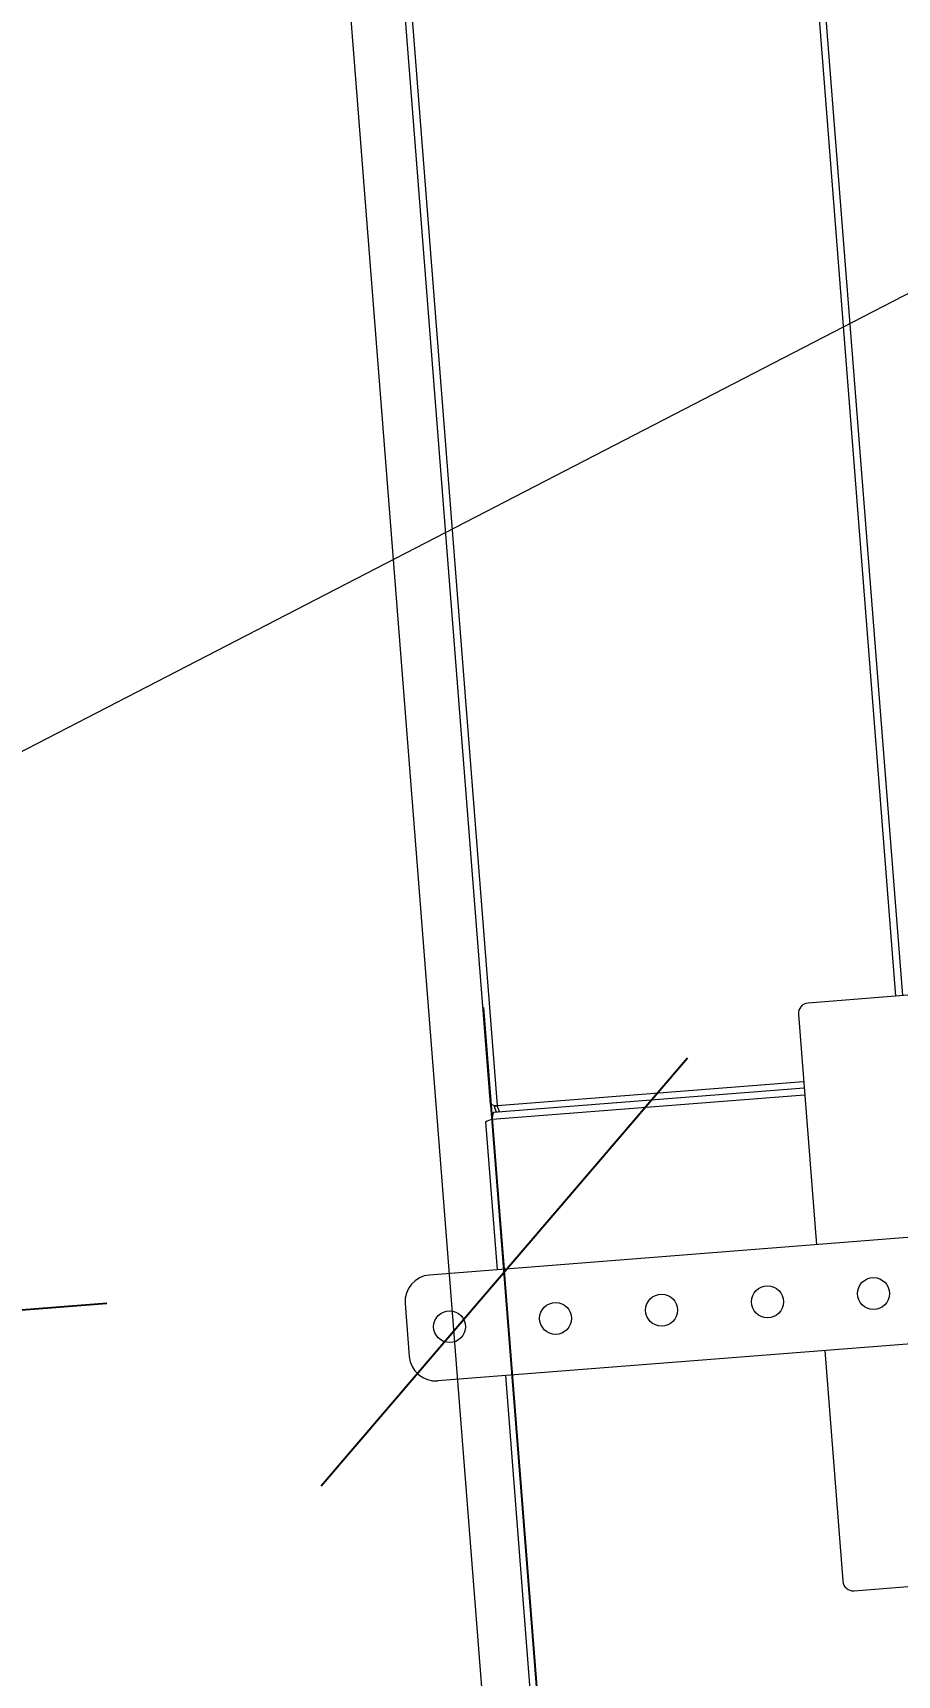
# Model space of a CAD drawing. Header units: millimetres. Extents: x 1954135 to 2038297, y 1349223 to 1397094.
# Drawn here: x 2001489.3 to 2001651.9, y 1381350.8 to 1381660 of the extents above; entities that cross this region are included whole.
import ezdxf

# ---------------------------------------------------------------- set-up
doc = ezdxf.new("R2010")
doc.units = ezdxf.units.MM
doc.header["$MEASUREMENT"] = 0
doc.layers.get('Defpoints').update_dxf_attribs({"lineweight": 0})
for name, color, linetype, lineweight in [('01_Grundriss (Construction)', 7, 'Continuous', 0), ('10_Einrichtung', 7, 'Continuous', 0), ('13_Ladenbau', 94, 'Continuous', 0)]:
    doc.layers.add(name, color=color, linetype=linetype, lineweight=lineweight)
doc.layers.add('02_Unterzug', color=253, linetype='Continuous', lineweight=0, transparency=0.4)
doc.styles.add('Rossmann', font='ARIALN.TTF', dxfattribs={"height": 100})
doc.styles.add('Style-Arial Narrow', font='ARIALN.TTF')
doc.dimstyles.new('Rossmann', dxfattribs={"dimtxt": 100, "dimasz": 75, "dimexe": 50, "dimexo": 0.0625, "dimgap": 50, "dimtad": 1, "dimdec": 3, "dimlfac": 0.001, "dimzin": 3, "dimtxsty": 'Rossmann', "dimcen": 0, "dimadec": 3, "dimazin": 0, "dimtfac": 1, "dimtdec": 0, "dimtofl": 0, "dimtmove": 0, "dimatfit": 1, "dimfxl": 200, "dimfxlon": 1, "dimfrac": 2, "dimtolj": 1, "dimtzin": 3, "dimarcsym": 0})

# ---------------------------------------------------------------- blocks, each defined once
blk = doc.blocks.new('_Oblique-1')
at = {"color": 0, "linetype": 'ByBlock', "lineweight": -2}
blk.add_line((0.5, 0.5), (-0.5, -0.5), dxfattribs=at)
blk = doc.blocks.new('*D1473')
at = {"layer": '13_Ladenbau', "color": 0, "linetype": 'ByBlock', "lineweight": -2, "transparency": 16777216}
for p, q in [((2001593.61, 1381227.25), (2001574.1, 1381476.49)), ((1998427.23, 1380979.42), (1998407.72, 1381228.66))]:
    blk.add_line(p, q, dxfattribs=at)
at = {"layer": '13_Ladenbau', "color": 94, "linetype": 'Continuous', "lineweight": -2, "transparency": 16777216}
blk.add_line((1998486.4, 1381184.66), (2001503.23, 1381420.79), dxfattribs=at)
at = {"layer": 'Defpoints', "color": 0, "linetype": 'Continuous', "lineweight": 0, "transparency": 16777216}
for p in [(2001578, 1381426.64), (2001623.2, 1380849.17), (1998458.06, 1380585.53)]:
    blk.add_point(p, dxfattribs=at)
at = {"layer": '13_Ladenbau', "color": 94, "linetype": 'Continuous', "lineweight": -2, "transparency": 16777216, "xscale": 75, "yscale": 75, "zscale": 75}
for p, rotation in [((2001578, 1381426.64), 4.475374000659015), ((1998411.63, 1381178.81), 184.475374000659)]:
    blk.add_blockref('_Oblique-1', p, dxfattribs=dict(at, rotation=rotation))
at = {"layer": '13_Ladenbau', "color": 0, "linetype": 'Continuous', "lineweight": 0, "transparency": 16777216, "insert": (1999986.22, 1381412.48), "char_height": 100, "attachment_point": 5, "rotation": 4.4754, "style": 'Style-Arial Narrow'}
blk.add_mtext('\\A1;3,176', dxfattribs=at)
blk = doc.blocks.new('*U1539')
at = {"layer": '10_Einrichtung', "lineweight": 0, "flags": 128}
blk.add_lwpolyline([(145.48, -680.62), (145.48, 680.62), (-245.48, 680.62), (-245.48, -680.62)], close=True, dxfattribs=at)
blk = doc.blocks.new('*U1541')
at = {"layer": '02_Unterzug', "color": 7}
for p, q in [((-1654.67, 10.18), (-1654.67, 715.43)), ((-1653.37, 10.18), (-1653.37, 715.08)), ((-1732.37, 689.48), (-1732.37, -4.12)), ((-1731.07, 689.48), (-1731.07, -4.47)), ((-1380.25, 10.18), (-1671.25, 10.18)), ((-1673.25, 8.18), (-1673.25, -35.32)), ((-1673.25, -5.77), (-1731.85, -5.77)), ((-1731.64, -4.37), (-1731.64, -4.57)), ((-1731.64, -4.57), (-1731.06, -4.57)), ((-1731.07, -4.47), (-1673.25, -4.47)), ((-1733.5, -7.42), (-1733.5, -35.32)), ((-1732.2, -7.07), (-1732.2, -35.32)), ((-1673.25, -7.07), (-1732.2, -7.07)), ((-1651.25, -35.32), (-1746.25, -35.32)), ((-1751.25, -40.32), (-1751.25, -50.32)), ((-1651.25, -55.32), (-1746.25, -55.32)), ((-1733.5, -55.32), (-1733.5, -615.12)), ((-1732.2, -55.32), (-1732.2, -615.12)), ((-1673.25, -55.32), (-1673.25, -98.82)), ((-1671.25, -100.82), (-1380.25, -100.82))]:
    blk.add_line(p, q, dxfattribs=at)
at = {"layer": '02_Unterzug', "color": 7, "flags": 128}
blk.add_lwpolyline([(-1731.62, -4.57), (-1731.42, -5.53), (-1731.26, -5.77)], dxfattribs=at)
at = {"layer": '02_Unterzug', "color": 7}
for centre in [(-1743.25, -45.32), (-1723.25, -45.32), (-1703.25, -45.32), (-1683.25, -45.32), (-1663.25, -45.32)]:
    blk.add_circle(centre, 3, dxfattribs=at)
for centre, radius, start, end in [((-1671.25, 8.18), 2, 90, 180), ((-1730.97, -1.54), 2.93, 241.5116, 268.0596), ((-1729.27, -7.17), 2.93, 151.5116, 178.0596), ((-1728.14, -4.37), 2.93, 181.9404, 208.4884), ((-1732.1, -10), 2.93, 91.9404, 118.4884), ((-1746.25, -40.32), 5, 90, 180), ((-1746.25, -50.32), 5, 180, 270), ((-1671.25, -98.82), 2, 180, 270)]:
    blk.add_arc(centre, radius, start, end, dxfattribs=at)
blk = doc.blocks.new('Lübecker Kompakt 2024 rechts lang')
at = {"layer": '10_Einrichtung', "color": 7}
for p, q in [((-1654.67, 25.44), (-1654.67, 730.69)), ((-1653.37, 25.44), (-1653.37, 730.34)), ((-1732.37, 704.74), (-1732.37, 11.14)), ((-1731.07, 704.74), (-1731.07, 10.79)), ((-1380.25, 25.44), (-1671.25, 25.44)), ((-1673.25, 23.44), (-1673.25, -20.06)), ((-1673.25, 9.49), (-1731.85, 9.49)), ((-1731.64, 10.89), (-1731.64, 10.69)), ((-1731.64, 10.69), (-1731.06, 10.69)), ((-1731.07, 10.79), (-1673.25, 10.79)), ((-1733.5, 7.84), (-1733.5, -20.06)), ((-1732.2, 8.19), (-1732.2, -20.06)), ((-1673.25, 8.19), (-1732.2, 8.19)), ((-1651.25, -20.06), (-1746.25, -20.06)), ((-1751.25, -25.06), (-1751.25, -35.06)), ((-1651.25, -40.06), (-1746.25, -40.06)), ((-1733.5, -40.06), (-1733.5, -599.86)), ((-1732.2, -40.06), (-1732.2, -599.86)), ((-1673.25, -40.06), (-1673.25, -83.56)), ((-1671.25, -85.56), (-1380.25, -85.56))]:
    blk.add_line(p, q, dxfattribs=at)
at = {"layer": '10_Einrichtung', "color": 7, "flags": 128}
blk.add_lwpolyline([(-1731.62, 10.69), (-1731.42, 9.73), (-1731.26, 9.49)], dxfattribs=at)
at = {"layer": '10_Einrichtung', "color": 7}
for centre in [(-1743.25, -30.06), (-1723.25, -30.06), (-1703.25, -30.06), (-1683.25, -30.06), (-1663.25, -30.06)]:
    blk.add_circle(centre, 3, dxfattribs=at)
for centre, radius, start, end in [((-1671.25, 23.44), 2, 90, 180), ((-1730.97, 13.72), 2.93, 241.5116, 268.0596), ((-1729.27, 8.09), 2.93, 151.5116, 178.0596), ((-1728.14, 10.89), 2.93, 181.9404, 208.4884), ((-1732.1, 5.26), 2.93, 91.9404, 118.4884), ((-1746.25, -25.06), 5, 90, 180), ((-1746.25, -35.06), 5, 180, 270), ((-1671.25, -83.56), 2, 180, 270)]:
    blk.add_arc(centre, radius, start, end, dxfattribs=at)
blk = doc.blocks.new('reLüko2024l-A')
at = {"layer": '02_Unterzug', "color": 7}
blk.add_blockref('*U1541', (2133.44, -1111.66), dxfattribs=at)
at = {"layer": '10_Einrichtung', "linetype": 'Continuous', "lineweight": 0}
blk.add_blockref('*U1539', (245.48, -1034.65), dxfattribs=at)
at = {"layer": '10_Einrichtung', "linetype": 'Continuous'}
blk.add_blockref('Lübecker Kompakt 2024 rechts lang', (2133.44, -1126.92), dxfattribs=at)

msp = doc.modelspace()

# ---------------------------------------------------------------- linework, layer by layer
at = {"layer": '01_Grundriss (Construction)', "color": 253, "linetype": 'Continuous', "lineweight": 0}
msp.add_line((2010448.2463, 1386160.5564), (1999730.6448, 1380615.8967), dxfattribs=at)

# ---------------------------------------------------------------- block references
at = {"layer": '10_Einrichtung', "color": 5, "linetype": 'Continuous', "lineweight": 13, "rotation": 4.475374000659478}
msp.add_blockref('reLüko2024l-A', (2001088.4459, 1382539.3748), dxfattribs=at)

# ---------------------------------------------------------------- dimensions: what is measured, and where the dimension line sits
at = {"layer": '13_Ladenbau', "color": 94, "linetype": 'Continuous', "lineweight": 0}
dim = msp.add_linear_dim(base=(2001578.0046, 1381426.6384), p1=(1998458.0618, 1380585.5291), p2=(2001623.2028, 1380849.1675), angle=4.475374, dimstyle='Rossmann', override={"dimtxsty": 'Style-Arial Narrow', "dimblk": '_Oblique-1', "dimclrd": 94, "dimtdec": 3, "dimfrac": 0}, dxfattribs=at)
dim.commit()
dim.dimension.update_dxf_attribs({"geometry": '*D1473', "text_midpoint": (1999986.2246, 1381412.4832)})

doc.saveas('drawing.dxf')
